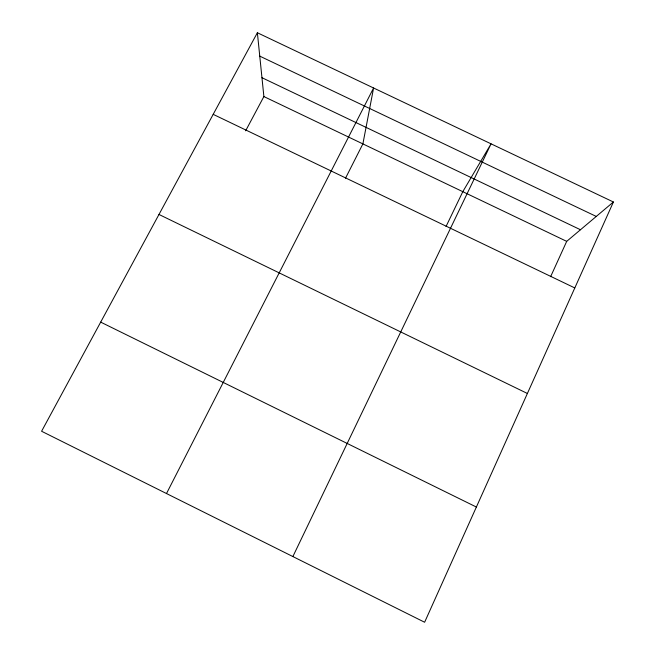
<?xml version="1.0" encoding="UTF-8"?>
<svg xmlns="http://www.w3.org/2000/svg" width="655" height="655" viewBox="0 0 655 655"><rect width="100%" height="100%" fill="white"/><g stroke="black" fill="none" stroke-linecap="round" stroke-linejoin="round"><path stroke-width="0.98" d="M613.408 201.994L424.62 622.25L41.592 431.26L257.374 32.75L613.408 201.994L566.698 241.359L550.609 276.705M292.875 556.553L491.053 143.83L462.798 191.678L446.039 226.499M345.496 178.226L362.886 143.903L373.587 87.991L166.501 493.542M245.633 130.82L263.883 96.563L257.374 32.75M259.757 56.125L596.271 216.437M261.959 77.699L580.486 229.741M263.883 96.563L566.698 241.359M213.194 114.347L574.795 287.946M158.977 214.463L527.39 393.483M100.69 322.121L476.373 507.035"/></g></svg>
